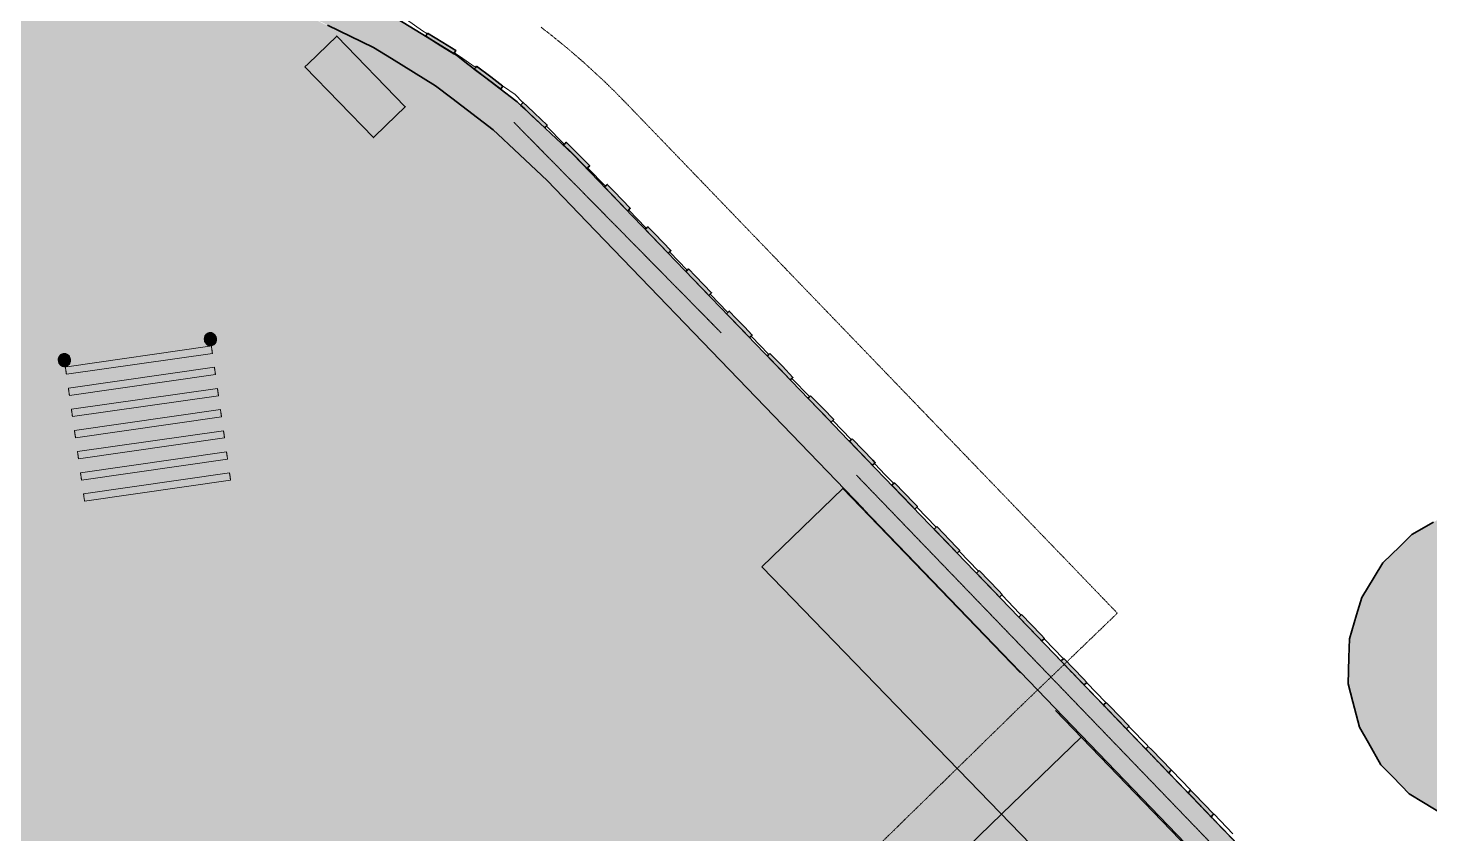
# Model space of a CAD drawing. Header units: millimetres. Extents: x -31757 to 121236, y -27283 to 63658.
# Drawn here: x 54641 to 60344, y 52191 to 55469 of the extents above; entities that cross this region are included whole.
import ezdxf

# ---------------------------------------------------------------- set-up
doc = ezdxf.new("R2010")
doc.units = ezdxf.units.MM
for name, pattern in [('DASHDOT', [3.556, 2.54, -0.508, 0, -0.508]), ('DASHED', [1.524, 1.27, -0.254]), ('PHANTOM', [6.35, 3.175, -0.635, 0.635, -0.635, 0.635, -0.635])]:
    doc.linetypes.add(name, pattern=pattern)
for name, color, linetype, lineweight in [('01_切断（構造・壁）', 7, 'Continuous', 35), ('02_切断（家具）', 8, 'Continuous', 18), ('06_部屋の色', 8, 'Continuous', 0), ('10_見えがかり', 7, 'Continuous', 13), ('11_見えがかり（家具）', 8, 'Continuous', 9), ('13_見えがかり（窓台・隠れた窓）', 7, 'DASHED', 9), ('20_上部（屋根の外形・梁）', 8, 'PHANTOM', 9), ('40_通り芯', 1, 'DASHDOT', 9), ('50_寸法', 3, 'Continuous', 9)]:
    doc.layers.add(name, color=color, linetype=linetype, lineweight=lineweight)

msp = doc.modelspace()

# ---------------------------------------------------------------- hatches: boundary and pattern name
at = {"layer": '01_切断（構造・壁）'}
for points in [[(56497.7, 55271.1), (56626.1, 55172.7), (56630.8, 55169.1), (56657.2, 55144.4), (56789.2, 55020.4), (56857.9, 54955.9), (57313, 54483.3), (57890, 53884.2), (57918.9, 53854.1), (57977.6, 53793.2), (58347.5, 53409.2), (59709.4, 51994.9), (59778.2, 51923.5), (59993.6, 51699.9), (60202.8, 51482.7), (60203.5, 51481.9), (60203.9, 51481.5), (60252.5, 51431.1), (60252.5, 51431.1), (60252.5, 51431.1), (60257.5, 51425.8), (60318.3, 51362.7), (60382.1, 51296.5), (60382.1, 51296.5), (60389.2, 51289.1), (61245.6, 52101.8), (61800.3, 52628.2), (61999.7, 52817.4), (62486.5, 53279.4), (62568.9, 53357.6), (62635.9, 53419.4), (62652.3, 53434.5), (63662, 54365), (63904.5, 54588.4), (63906.9, 54590.7), (63910.4, 54593.9), (64509.2, 55145.8), (64778.6, 55394.1), (64818.6, 55350.7), (64880.3, 55283.8), (64493, 54926.8), (64012.4, 54483.9), (64006.3, 54478.3), (64006.3, 54478.3), (64006.3, 54478.3), (62754.2, 53324.4), (62737.9, 53309.4), (62671.4, 53248.1), (62635.2, 53213.8), (62589.6, 53170.4), (61903.4, 52519.3), (61547.3, 52181.3), (61349.1, 51993.2), (60493.2, 51181), (59913.2, 50614.1), (59649.3, 50356.3), (59498.3, 50208.7), (58345.5, 49082.2), (58230.7, 48966.6), (58157.7, 48893.2), (58107.1, 48842.3), (58063.8, 48798.7), (58056.3, 48806.1), (57992.9, 48869.2), (57957.4, 48904.4), (58051.5, 48999.2), (58150.4, 49098.7), (58239.9, 49188.7), (59478.9, 50399.5), (59544.6, 50463.7), (60281.9, 51184.2), (60149.6, 51321.6), (60001.8, 51475.1), (59901.1, 51579.6), (59840.8, 51521), (59828.8, 51509.3), (59792.5, 51474.1), (59718.1, 51551.2), (59688.3, 51582), (59719.4, 51612.2), (59774.1, 51665.4), (59778.8, 51669.9), (59797.1, 51687.7), (59563.2, 51930.5), (59562.8, 51930.9), (58038.3, 53514), (58036.5, 53515.8), (57312.9, 54267.2), (57205.8, 54378.4), (56914.6, 54680.8), (56752.4, 54849.1), (56618.5, 54974.9), (56552.3, 55037), (56533.6, 55054.6), (56365.3, 55183.5), (56298.3, 55234.8), (56120.1, 55344.8), (56046.1, 55390.4), (55859.9, 55481), (55831.1, 55495), (55779.6, 55520), (55587.1, 55590.7), (55540.1, 55608), (55501.4, 55622.2), (55304.4, 55672.8), (55214.3, 55695.9), (55071.9, 55717.5), (55014.5, 55726.3), (54991.9, 55729.7), (54921.4, 55740.4), (54717.6, 55750.7), (54707.1, 55751.3), (54664.4, 55753.4), (54646.7, 55754.3), (54621.6, 55755.6), (54528.8, 55755.6), (54489.6, 55755.6), (54464.2, 55755.6), (54449.4, 55755.6), (53615.7, 55755.7), (53595.1, 55755.7), (52480.2, 55755.9), (52403.6, 55755.9), (52231.9, 55755.9), (52089.9, 55755.9), (51416.2, 55756), (51416.2, 55756), (51416.2, 55756), (51416.4, 55906), (53020.9, 55905.8), (53596.4, 55905.7), (54269.5, 55905.6), (54450.7, 55905.6), (54453.1, 55905.6), (54491.5, 55905.6), (54583.8, 55905.6), (54625.4, 55905.6), (54626.3, 55905.5), (54626.3, 55905.5), (54765.2, 55898.5), (54768.9, 55898.3), (54884.7, 55892.5), (54936.4, 55889.9), (55078.6, 55868.3), (55142.5, 55858.5), (55244.4, 55843.1), (55378.6, 55808.6), (55383.6, 55807.3), (55395.3, 55804.3), (55546, 55765.6), (55628.9, 55735.1), (55681, 55716), (55834.5, 55659.6), (55838.4, 55658.2), (55838.4, 55658.2), (55838.4, 55658.2), (55846, 55654.5), (55967.7, 55595.4), (56075.3, 55543), (56118.5, 55522), (56240.8, 55446.5), (56383.5, 55358.5), (56430.7, 55322.3)], [(55767.7, 55311.5), (55780.5, 55323.9), (55897.1, 55436.7), (56175.3, 55149), (56097.8, 55074.1), (56045.9, 55023.9)], [(56266.6, 55448.2), (56328.5, 55410.1), (56381.5, 55377.3), (56377.9, 55371.4), (56373.6, 55364.6), (56320.6, 55397.3), (56258.8, 55435.5), (56262.4, 55441.4)], [(56465.7, 55314.4), (56523.4, 55270.2), (56572.9, 55232.4), (56568.7, 55226.9), (56563.8, 55220.5), (56514.3, 55258.3), (56456.6, 55302.5), (56460.8, 55308)], [(56701.4, 55123.4), (56753.5, 55074.5), (56746.3, 55066.9), (56743.2, 55063.6), (56691.1, 55112.5), (56661.4, 55140.4), (56644.8, 55156), (56649.5, 55161), (56655.1, 55166.9), (56671.6, 55151.4)], [(56859.4, 54975.6), (56926, 54909.1), (56918.6, 54901.7), (56915.4, 54898.5), (56848.8, 54965), (56819.9, 54993.8), (56827.3, 55001.2), (56830.5, 55004.4)], [(57025.3, 54803.7), (57090.6, 54735.9), (57083.1, 54728.6), (57079.8, 54725.5), (57014.5, 54793.3), (56986.1, 54822.7), (56993.7, 54830), (56997, 54833.1)], [(57190.8, 54631.8), (57256.1, 54564), (57248.6, 54556.7), (57245.3, 54553.6), (57180, 54621.4), (57151.7, 54650.8), (57159.2, 54658.1), (57162.5, 54661.2)], [(57356.4, 54460), (57421.7, 54392.2), (57414.2, 54385), (57411, 54381.8), (57345.6, 54449.6), (57317.2, 54479), (57324.8, 54486.2), (57328, 54489.4)], [(57555.3, 54253.5), (57587.2, 54220.3), (57582.3, 54215.5), (57576.4, 54209.9), (57544.5, 54243.1), (57530.3, 54257.8), (57511.1, 54277.8), (57482.8, 54307.2), (57490.3, 54314.4), (57493.6, 54317.6), (57521.9, 54288.2), (57541.1, 54268.2)], [(57659.1, 54145.7), (57709.5, 54093.3), (57752.8, 54048.4), (57747.8, 54043.6), (57742, 54038), (57698.7, 54082.9), (57648.3, 54135.3), (57653.3, 54140.1)], [(57824.6, 53973.8), (57875.1, 53921.4), (57918.3, 53876.6), (57913.3, 53871.8), (57907.5, 53866.2), (57864.2, 53911), (57813.8, 53963.4), (57818.8, 53968.2)], [(57993.4, 53798.5), (58036.7, 53753.6), (58077.7, 53711), (58087.1, 53701.3), (58085.5, 53699.7), (58076.3, 53690.9), (58066.9, 53700.6), (58025.9, 53743.2), (57982.6, 53788.1), (57987.6, 53792.9)], [(58165.6, 53619.8), (58245.5, 53536.8), (58259.2, 53522.5), (58257.6, 53521), (58248.4, 53512.1), (58234.7, 53526.4), (58154.7, 53609.4), (58156.3, 53610.9)], [(61032.6, 53436.4), (61091.2, 53400.5), (61158.1, 53332.3), (61206.3, 53283.2), (61257.2, 53194.3), (61293.8, 53130.3), (61320.2, 53027.4), (61339.1, 52953.3), (61336.6, 52847), (61334.8, 52770.6), (61305.2, 52672.5), (61283.9, 52602), (61234, 52520.4), (61198.2, 52461.8), (61130, 52394.9), (61080.9, 52346.7), (60992, 52295.8), (60928, 52259.2), (60825, 52232.8), (60751, 52213.9), (60644.7, 52216.4), (60568.3, 52218.2), (60470.2, 52247.8), (60399.6, 52269.1), (60318.1, 52319), (60259.4, 52354.8), (60192.5, 52423.1), (60144.4, 52472.1), (60093.5, 52561.1), (60056.9, 52625), (60030.5, 52728), (60011.5, 52802), (60014.1, 52908.3), (60015.9, 52984.7), (60045.5, 53082.8), (60066.8, 53153.4), (60116.6, 53234.9), (60152.5, 53293.6), (60220.7, 53360.5), (60269.8, 53408.6), (60358.7, 53459.5), (60422.7, 53496.1), (60525.7, 53522.5), (60599.7, 53541.5), (60706, 53538.9), (60782.4, 53537.1), (60880.5, 53507.5), (60951.1, 53486.2), (61032.6, 53436.4)], [(58337.7, 53441.1), (58417.6, 53358), (58431.3, 53343.8), (58429.7, 53342.3), (58420.5, 53333.4), (58406.8, 53347.6), (58326.9, 53430.7), (58328.4, 53432.2)], [(58509.8, 53262.3), (58589.7, 53179.3), (58603.4, 53165.1), (58601.8, 53163.6), (58592.6, 53154.7), (58578.9, 53168.9), (58499, 53251.9), (58500.5, 53253.5)], [(58681.9, 53083.6), (58761.8, 53000.6), (58775.5, 52986.4), (58773.9, 52984.8), (58764.7, 52976), (58751, 52990.2), (58671.1, 53073.2), (58672.7, 53074.7)], [(58854, 52904.9), (58933.9, 52821.9), (58947.6, 52807.6), (58946.1, 52806.1), (58936.8, 52797.2), (58923.1, 52811.5), (58843.2, 52894.5), (58844.8, 52896)], [(59026.1, 52726.2), (59039.8, 52711.9), (59119.7, 52628.9), (59118.2, 52627.4), (59108.9, 52618.5), (59029, 52701.5), (59015.3, 52715.8), (59016.9, 52717.3)], [(59198.2, 52547.4), (59211.9, 52533.2), (59291.9, 52450.2), (59290.3, 52448.7), (59281, 52439.8), (59201.1, 52522.8), (59187.4, 52537), (59189, 52538.6)], [(59370.3, 52368.7), (59384, 52354.5), (59464, 52271.5), (59462.4, 52270), (59453.2, 52261.1), (59373.2, 52344.1), (59359.5, 52358.3), (59361.1, 52359.8)]]:
    msp.add_hatch(color=7, dxfattribs=at).paths.add_polyline_path(points)
at = {"layer": '02_切断（家具）'}
for points in [[(55369.3, 54181.2), (55368.7, 54181.7), (55366.9, 54183.2), (55366.4, 54183.8), (55364.7, 54185.6), (55364.2, 54186.3), (55362.7, 54188.3), (55362.3, 54189), (55361, 54191.3), (55360.7, 54192.2), (55359.6, 54194.7), (55359.4, 54195.6), (55358.6, 54198.3), (55358.5, 54199.2), (55358.1, 54202), (55358.1, 54202.9), (55358.1, 54205.7), (55358.2, 54206.6), (55358.5, 54209.4), (55358.7, 54210.3), (55359.4, 54212.9), (55359.7, 54213.7), (55360.6, 54216.2), (55361, 54216.9), (55362.2, 54219.1), (55362.6, 54219.7), (55364, 54221.7), (55364.5, 54222.2), (55366.1, 54224), (55366.7, 54224.5), (55368.5, 54226.1), (55369.2, 54226.5), (55371.3, 54227.9), (55372, 54228.2), (55374.3, 54229.3), (55375.1, 54229.5), (55377.6, 54230.3), (55378.4, 54230.4), (55381, 54230.8), (55381.9, 54230.7), (55384.5, 54230.7), (55385.3, 54230.6), (55387.8, 54230.2), (55388.6, 54229.9), (55391.1, 54229.2), (55391.8, 54228.8), (55394.1, 54227.7), (55394.8, 54227.3), (55396.8, 54226), (55397.4, 54225.5), (55399.3, 54223.9), (55399.8, 54223.4), (55401.4, 54221.6), (55401.9, 54220.9), (55403.4, 54218.9), (55403.9, 54218.1), (55405.2, 54215.8), (55405.5, 54215), (55406.5, 54212.5), (55406.8, 54211.6), (55407.5, 54208.9), (55407.7, 54208), (55408, 54205.2), (55408.1, 54204.2), (55408.1, 54201.4), (55408, 54200.5), (55407.7, 54197.8), (55407.5, 54196.9), (55406.8, 54194.3), (55406.5, 54193.4), (55405.6, 54191), (55405.2, 54190.3), (55404, 54188.1), (55403.6, 54187.4), (55402.2, 54185.5), (55401.7, 54184.9), (55400.1, 54183.2), (55399.5, 54182.7), (55397.7, 54181.1), (55397, 54180.6), (55394.9, 54179.3), (55394.1, 54178.9), (55391.9, 54177.9), (55391, 54177.6), (55388.6, 54176.9), (55387.7, 54176.8), (55385.2, 54176.4), (55384.3, 54176.4), (55381.7, 54176.5), (55380.9, 54176.6), (55378.3, 54177), (55377.5, 54177.3), (55375.1, 54178), (55374.3, 54178.4), (55372.1, 54179.4), (55371.4, 54179.9), (55369.3, 54181.2)], [(54814.1, 54120.3), (54814.1, 54119.3), (54814.1, 54116.5), (54814, 54115.6), (54813.7, 54112.8), (54813.5, 54112), (54812.9, 54109.3), (54812.5, 54108.5), (54811.6, 54106.1), (54811.2, 54105.3), (54810.1, 54103.2), (54809.6, 54102.5), (54808.2, 54100.6), (54807.7, 54100), (54806.2, 54098.3), (54805.5, 54097.7), (54803.7, 54096.2), (54803, 54095.7), (54800.9, 54094.4), (54800.2, 54094), (54797.9, 54092.9), (54797.1, 54092.7), (54794.6, 54092), (54793.7, 54091.8), (54791.2, 54091.5), (54790.3, 54091.5), (54787.8, 54091.5), (54786.9, 54091.7), (54784.4, 54092.1), (54783.5, 54092.3), (54781.1, 54093.1), (54780.4, 54093.4), (54778.1, 54094.5), (54777.4, 54095), (54775.4, 54096.3), (54774.8, 54096.8), (54772.9, 54098.3), (54772.4, 54098.9), (54770.8, 54100.6), (54770.3, 54101.3), (54768.8, 54103.3), (54768.3, 54104.1), (54767, 54106.4), (54767, 54106.4), (54766.7, 54107.2), (54765.7, 54109.8), (54765.4, 54110.7), (54764.7, 54113.3), (54764.6, 54114.3), (54764.2, 54117.1), (54764.2, 54118), (54764.1, 54120.8), (54764.2, 54121.7), (54764.5, 54124.5), (54764.8, 54125.3), (54765.4, 54128), (54765.7, 54128.8), (54766.6, 54131.2), (54767, 54131.9), (54768.2, 54134.2), (54768.6, 54134.8), (54770, 54136.7), (54770.5, 54137.3), (54772.1, 54139), (54772.7, 54139.6), (54774.5, 54141.1), (54775.2, 54141.6), (54777.3, 54142.9), (54778.1, 54143.3), (54780.4, 54144.4), (54781.2, 54144.6), (54783.6, 54145.3), (54784.5, 54145.5), (54787, 54145.8), (54787.9, 54145.8), (54790.5, 54145.8), (54791.3, 54145.6), (54793.9, 54145.2), (54794.7, 54145), (54797.1, 54144.2), (54797.9, 54143.9), (54800.2, 54142.8), (54800.8, 54142.4), (54802.9, 54141), (54803.5, 54140.5), (54805.3, 54139), (54805.8, 54138.4), (54807.5, 54136.7), (54808, 54136), (54809.5, 54134), (54809.9, 54133.2), (54811.2, 54130.9), (54811.6, 54130.1), (54812.6, 54127.6), (54812.8, 54126.7), (54813.6, 54124), (54813.7, 54123), (54814.1, 54120.3)]]:
    msp.add_hatch(color=8, dxfattribs=at).paths.add_polyline_path(points)
at = {"layer": '06_部屋の色', "true_color": 0xf6e3a4}
h = msp.add_hatch(color=8, dxfattribs=at)
h.paths.add_polyline_path([(37121.8, 42081.2), (37460.6, 42484.9), (37800.4, 42887.9), (36072.4, 44348.7), (39234.8, 48988.5), (39431.2, 49276.7), (39322.7, 49373.6), (39316.9, 49378.8), (39496.9, 49642.9), (39611.1, 49540.6), (39795.6, 49811.2), (39687.3, 49908.5), (39681.5, 49913.7), (39861.6, 50178), (39975.6, 50075.3), (40009.7, 50125.4), (40040.8, 50171), (41255.9, 51953.7), (41148.6, 52052.4), (41142.8, 52057.7), (41323.5, 52322.9), (41429.2, 52225.4), (41436.5, 52218.7), (41621.7, 52490.5), (41514.7, 52589.5), (41508.9, 52594.8), (41689.8, 52860.2), (41802.5, 52755.7), (41822.1, 52784.5), (42460.9, 53721.7), (42489.9, 53764.2), (42585.7, 53895.5), (42599.7, 53914.6), (42604.4, 53920.3), (42708.9, 54045.6), (42719.4, 54058.2), (42787.8, 54136.5), (42789.9, 54138.9), (42851.9, 54248.7), (42853.6, 54251.8), (42853.6, 54251.9), (42855.9, 54255.5), (43006.4, 54494.7), (43009, 54498), (43179.6, 54718.9), (43182.4, 54721.9), (43373.5, 54925.4), (43376.6, 54928.2), (43586.3, 55112.4), (43589.7, 55114.8), (43816, 55278.1), (43817.8, 55279.1), (44024.5, 55399.8), (44060.7, 55420.9), (44277.9, 55521.2), (44317.9, 55539.6), (44543.7, 55618.6), (44585.3, 55633.1), (44817.7, 55690), (44860.4, 55700.5), (45097.2, 55734.8), (45139.9, 55741), (45140.7, 55741.1), (45144.9, 55741.3), (45427.3, 55754.9), (45483, 55754.9), (47818.2, 55754.5), (47818.4, 55903), (47818.4, 55906.5), (51414.4, 55906), (51414.2, 55759.5), (51414.2, 55754), (51454.3, 55754), (51465.9, 55754), (54573.7, 55753.6), (54613.5, 55753.6), (54615.4, 55753.6), (54621.5, 55753.6), (54623.5, 55753.5), (54625.5, 55753.4), (54626, 55753.3), (54921.2, 55738.5), (54925.4, 55737.8), (55213.9, 55693.9), (55218.1, 55692.9), (55500.8, 55620.2), (55504.7, 55618.8), (55778.8, 55518.2), (55782.5, 55516.4), (56045.2, 55388.7), (56048.5, 55386.6), (56297.2, 55233.1), (56300.2, 55230.8), (56532.3, 55053.1), (56533.1, 55052.3), (56744.8, 54853.6), (56751, 54847.7), (56772.1, 54825.8), (56777.2, 54820.5), (56821.3, 54774.8), (56991.9, 54597.6), (59427.7, 52068.4), (59746.8, 51737.1), (59781.4, 51701.1), (59794.3, 51687.7), (59792.1, 51685.6), (59685.5, 51582.1), (59787.6, 51476.3), (59791.1, 51472.7), (59705, 51389), (59196, 50899.2), (59143.7, 50847.7), (59044.4, 50949.6), (59037.6, 50956.5), (59034, 50953), (59033.8, 50952.8), (59033.1, 50952.1), (59029.9, 50949), (58743.2, 50666.6), (58401.6, 50334.7), (58400.1, 50333.3), (58394.2, 50327.5), (57903.5, 49839.6), (57892.9, 49829), (57459.3, 49402), (57563.5, 49297.4), (57566.6, 49294.3), (57502.7, 49231.4), (57154, 48880), (56803.1, 48530.9), (56319, 48038.3), (56153.9, 47871.8), (56045.6, 47978.5), (55701.8, 47631.8), (55695.6, 47625.4), (55514.2, 47438.2), (55619.3, 47335.4), (55622.9, 47331.9), (55470.9, 47175.2), (55131.2, 46829.4), (54643.1, 46321.1), (54162.4, 45825.1), (53814.8, 45458.4), (53742.7, 45383.3), (53637.7, 45483.3), (53632.6, 45488.1), (53421.1, 45267.7), (53527.7, 45166.4), (53531.3, 45163), (53479.2, 45108.7), (52996.9, 44594.7), (52522.1, 44093.2), (52295.7, 43848.7), (52189.7, 43947.7), (52184.5, 43952.5), (52071.6, 43830.4), (52067.7, 43826.3), (51742.6, 43479.6), (51737.9, 43474.5), (51735.6, 43472.1), (51731.2, 43467.3), (51729.8, 43465.8), (51272.8, 42967.2), (51268.6, 42962.6), (50788.3, 42443.3), (50777.9, 42432.1), (50470.8, 42092.4), (50464.2, 42085.1), (50122.7, 41712.2), (49662.4, 41198.3), (49653.5, 41188.4), (49653.4, 41188.2), (49652.4, 41187.1), (49194.4, 40680.5), (49188.9, 40674.4), (48872.2, 40316), (48867.4, 40310.6), (48534.9, 39939.1), (48530, 39933.5), (48072.9, 39411.1), (48066.1, 39403.3), (47608.6, 38885.3), (47437.2, 38686.8), (47550, 38588.5), (47551.8, 38587), (47406.2, 38418.2), (47073.7, 38037.8), (46615.8, 37502), (46164.6, 36979.1), (45852.2, 36608.5), (45590.5, 36302.3), (44600.9, 37138.8), (44291.6, 37400.2), (44789.6, 37987.1), (45302.9, 38587.4), (45805.3, 39170.5), (46309.8, 39751.7), (43444.8, 42248), (42931, 41656.2), (42419.5, 41062.4), (41910.1, 40466.8), (41389.8, 39853.7), (41349.7, 39806.3), (43641.2, 37870.2), (43189.5, 37333.6), (42700.5, 36748.6), (42375.7, 36357.7), (41893.4, 35773.6), (41891, 35772), (41887.6, 35772.2), (35947.6, 40658.3), (35945.8, 40661.7), (35947, 40665.4), (36615.4, 41474)])
h.paths.add_polyline_path([(52361.6, 48399.8), (52291.4, 48477.5), (52216.2, 48550.4), (52136.5, 48618.2), (52052.4, 48680.7), (51964.5, 48737.5), (51873, 48788.5), (51778.4, 48833.3), (51681.1, 48871.9), (51581.5, 48904.1), (51479.9, 48929.6), (51376.9, 48948.5), (51272.9, 48960.5), (51168.3, 48965.8), (51063.6, 48964.2), (50959.3, 48955.8), (50855.7, 48940.5), (50753.4, 48918.5), (50652.7, 48889.9), (50554, 48854.7), (50457.9, 48813.2), (50364.7, 48765.4), (50274.8, 48711.7), (50188.7, 48652.2), (50106.6, 48587.2), (50029, 48517), (49956.1, 48441.8), (49888.3, 48362.1), (49825.8, 48278), (49769, 48190.1), (49718, 48098.7), (49673.1, 48004), (49634.5, 47906.7), (49602.4, 47807.1), (49576.8, 47705.5), (49558, 47602.6), (49545.9, 47498.5), (49540.7, 47393.9), (49542.3, 47289.3), (49550.7, 47184.9), (49566, 47081.3), (49588, 46978.9), (49616.6, 46878.3), (49651.8, 46779.6), (49693.3, 46683.5), (49741, 46590.4), (49794.7, 46500.5), (49854.2, 46414.3), (49919.2, 46332.3), (49989.5, 46254.6), (50064.6, 46181.7), (50144.4, 46113.9), (50228.4, 46051.4), (50316.4, 45994.6), (50407.8, 45943.6), (50502.4, 45898.7), (50599.7, 45860.2), (50699.4, 45828), (50801, 45802.5), (50903.9, 45783.6), (51007.9, 45771.5), (51112.5, 45766.3), (51217.2, 45767.9), (51321.5, 45776.3), (51425.1, 45791.6), (51527.5, 45813.6), (51628.2, 45842.2), (51726.8, 45877.4), (51822.9, 45918.9), (51916.1, 45966.6), (52006, 46020.4), (52092.1, 46079.9), (52174.2, 46144.9), (52251.9, 46215.1), (52324.8, 46290.2), (52392.6, 46370), (52455.1, 46454.1), (52511.9, 46542), (52562.8, 46633.4), (52607.7, 46728.1), (52646.3, 46825.4), (52678.4, 46925), (52704, 47026.6), (52722.8, 47129.5), (52734.9, 47233.5), (52740.2, 47338.1), (52738.6, 47442.8), (52730.1, 47547.1), (52714.9, 47650.8), (52692.9, 47753.1), (52664.3, 47853.8), (52629.1, 47952.5), (52587.5, 48048.6), (52539.8, 48141.7), (52486.1, 48231.6), (52426.6, 48317.8)], flags=0)
at = {"layer": '50_寸法'}
msp.add_hatch(color=7, dxfattribs=at).paths.add_polyline_path([(58960, 52556.7), (58953.8, 52550.3), (58946.6, 52545.3), (58938.5, 52541.8), (58929.9, 52540), (58921, 52539.8), (58912.4, 52541.4), (58904.2, 52544.7), (58896.7, 52549.5), (58890.4, 52555.6), (58885.4, 52562.9), (58881.9, 52571), (58880, 52579.6), (58879.9, 52588.4), (58881.5, 52597.1), (58884.8, 52605.3), (58889.5, 52612.7), (58895.7, 52619), (58902.9, 52624), (58911, 52627.5), (58919.7, 52629.4), (58928.5, 52629.5), (58937.2, 52627.9), (58945.4, 52624.7), (58952.8, 52619.9), (58959.1, 52613.8), (58964.1, 52606.5), (58967.6, 52598.4), (58969.5, 52589.8), (58969.6, 52581), (58968, 52572.3), (58964.8, 52564.1)])

# ---------------------------------------------------------------- linework, layer by layer
at = {"layer": '01_切断（構造・壁）'}
for points in [[(56118.5, 55522), (56240.8, 55446.5), (56383.5, 55358.5), (56430.7, 55322.3), (56497.7, 55271.1)], [(55767.7, 55311.5), (55780.5, 55323.9), (55897.1, 55436.7), (56175.3, 55149), (56097.8, 55074.1), (56045.9, 55023.9), (55767.7, 55311.5)], [(59562.8, 51930.9), (58038.3, 53514), (58036.5, 53515.8), (57312.9, 54267.2), (57205.8, 54378.4), (56914.6, 54680.8), (56752.4, 54849.1), (56618.5, 54974.9), (56552.3, 55037), (56533.6, 55054.6), (56365.3, 55183.5), (56298.3, 55234.8), (56120.1, 55344.8), (56046.1, 55390.4), (55859.9, 55481)], [(56266.6, 55448.2), (56328.5, 55410.1), (56381.5, 55377.3), (56377.9, 55371.4), (56373.6, 55364.6), (56320.6, 55397.3), (56258.8, 55435.5), (56262.4, 55441.4), (56266.6, 55448.2)], [(56465.7, 55314.4), (56523.4, 55270.2), (56572.9, 55232.4), (56568.7, 55226.9), (56563.8, 55220.5), (56514.3, 55258.3), (56456.6, 55302.5), (56460.8, 55308), (56465.7, 55314.4)], [(56497.7, 55271.1), (56626.1, 55172.7), (56630.8, 55169.1), (56657.2, 55144.4), (56789.2, 55020.4), (56857.9, 54955.9), (57313, 54483.3), (57890, 53884.2), (57918.9, 53854.1), (57977.6, 53793.2), (58347.5, 53409.2), (59709.4, 51994.9), (59778.2, 51923.5), (59993.6, 51699.9), (60202.8, 51482.7), (60203.5, 51481.9), (60203.9, 51481.5), (60252.5, 51431.1), (60252.5, 51431.1), (60252.5, 51431.1), (60257.5, 51425.8), (60318.3, 51362.7), (60382.1, 51296.5)], [(56701.4, 55123.4), (56753.5, 55074.5), (56746.3, 55066.9), (56743.2, 55063.6), (56691.1, 55112.5), (56661.4, 55140.4), (56644.8, 55156), (56649.5, 55161), (56655.1, 55166.9), (56671.6, 55151.4), (56701.4, 55123.4)], [(56859.4, 54975.6), (56926, 54909.1), (56918.6, 54901.7), (56915.4, 54898.5), (56848.8, 54965), (56819.9, 54993.8), (56827.3, 55001.2), (56830.5, 55004.4), (56859.4, 54975.6)], [(57025.3, 54803.7), (57090.6, 54735.9), (57083.1, 54728.6), (57079.8, 54725.5), (57014.5, 54793.3), (56986.1, 54822.7), (56993.7, 54830), (56997, 54833.1), (57025.3, 54803.7)], [(57190.8, 54631.8), (57256.1, 54564), (57248.6, 54556.7), (57245.3, 54553.6), (57180, 54621.4), (57151.7, 54650.8), (57159.2, 54658.1), (57162.5, 54661.2), (57190.8, 54631.8)], [(57356.4, 54460), (57421.7, 54392.2), (57414.2, 54385), (57411, 54381.8), (57345.6, 54449.6), (57317.2, 54479), (57324.8, 54486.2), (57328, 54489.4), (57356.4, 54460)], [(57555.3, 54253.5), (57587.2, 54220.3), (57582.3, 54215.5), (57576.4, 54209.9), (57544.5, 54243.1), (57530.3, 54257.8), (57511.1, 54277.8), (57482.8, 54307.2), (57490.3, 54314.4), (57493.6, 54317.6), (57521.9, 54288.2), (57541.1, 54268.2), (57555.3, 54253.5)], [(57659.1, 54145.7), (57709.5, 54093.3), (57752.8, 54048.4), (57747.8, 54043.6), (57742, 54038), (57698.7, 54082.9), (57648.3, 54135.3), (57653.3, 54140.1), (57659.1, 54145.7)], [(57824.6, 53973.8), (57875.1, 53921.4), (57918.3, 53876.6), (57913.3, 53871.8), (57907.5, 53866.2), (57864.2, 53911), (57813.8, 53963.4), (57818.8, 53968.2), (57824.6, 53973.8)], [(57993.4, 53798.5), (58036.7, 53753.6), (58077.7, 53711), (58087.1, 53701.3), (58085.5, 53699.7), (58076.3, 53690.9), (58066.9, 53700.6), (58025.9, 53743.2), (57982.6, 53788.1), (57987.6, 53792.9), (57993.4, 53798.5)], [(58165.6, 53619.8), (58245.5, 53536.8), (58259.2, 53522.5), (58257.6, 53521), (58248.4, 53512.1), (58234.7, 53526.4), (58154.7, 53609.4), (58156.3, 53610.9), (58165.6, 53619.8)], [(58337.7, 53441.1), (58417.6, 53358), (58431.3, 53343.8), (58429.7, 53342.3), (58420.5, 53333.4), (58406.8, 53347.6), (58326.9, 53430.7), (58328.4, 53432.2), (58337.7, 53441.1)], [(60399.6, 52269.1), (60318.1, 52319), (60259.4, 52354.8), (60192.5, 52423.1), (60144.4, 52472.1), (60093.5, 52561.1), (60056.9, 52625), (60030.5, 52728), (60011.5, 52802), (60014.1, 52908.3), (60015.9, 52984.7), (60045.5, 53082.8), (60066.8, 53153.4), (60116.6, 53234.9), (60152.5, 53293.6), (60220.7, 53360.5), (60269.8, 53408.6), (60358.7, 53459.5)], [(58509.8, 53262.3), (58589.7, 53179.3), (58603.4, 53165.1), (58601.8, 53163.6), (58592.6, 53154.7), (58578.9, 53168.9), (58499, 53251.9), (58500.5, 53253.5), (58509.8, 53262.3)], [(58681.9, 53083.6), (58761.8, 53000.6), (58775.5, 52986.4), (58773.9, 52984.8), (58764.7, 52976), (58751, 52990.2), (58671.1, 53073.2), (58672.7, 53074.7), (58681.9, 53083.6)], [(58854, 52904.9), (58933.9, 52821.9), (58947.6, 52807.6), (58946.1, 52806.1), (58936.8, 52797.2), (58923.1, 52811.5), (58843.2, 52894.5), (58844.8, 52896), (58854, 52904.9)], [(59026.1, 52726.2), (59039.8, 52711.9), (59119.7, 52628.9), (59118.2, 52627.4), (59108.9, 52618.5), (59029, 52701.5), (59015.3, 52715.8), (59016.9, 52717.3), (59026.1, 52726.2)], [(59198.2, 52547.4), (59211.9, 52533.2), (59291.9, 52450.2), (59290.3, 52448.7), (59281, 52439.8), (59201.1, 52522.8), (59187.4, 52537), (59189, 52538.6), (59198.2, 52547.4)], [(59370.3, 52368.7), (59384, 52354.5), (59464, 52271.5), (59462.4, 52270), (59453.2, 52261.1), (59373.2, 52344.1), (59359.5, 52358.3), (59361.1, 52359.8), (59370.3, 52368.7)]]:
    msp.add_lwpolyline(points, dxfattribs=at)
at = {"layer": '02_切断（家具）'}
for points in [[(55369.3, 54181.2), (55368.7, 54181.7), (55366.9, 54183.2), (55366.4, 54183.8), (55364.7, 54185.6), (55364.2, 54186.3), (55362.7, 54188.3), (55362.3, 54189), (55361, 54191.3), (55360.7, 54192.2), (55359.6, 54194.7), (55359.4, 54195.6), (55358.6, 54198.3), (55358.5, 54199.2), (55358.1, 54202), (55358.1, 54202.9), (55358.1, 54205.7), (55358.2, 54206.6), (55358.5, 54209.4), (55358.7, 54210.3), (55359.4, 54212.9), (55359.7, 54213.7), (55360.6, 54216.2), (55361, 54216.9), (55362.2, 54219.1), (55362.6, 54219.7), (55364, 54221.7), (55364.5, 54222.2), (55366.1, 54224), (55366.7, 54224.5), (55368.5, 54226.1), (55369.2, 54226.5), (55371.3, 54227.9), (55372, 54228.2), (55374.3, 54229.3), (55375.1, 54229.5), (55377.6, 54230.3), (55378.4, 54230.4), (55381, 54230.8), (55381.9, 54230.7), (55384.5, 54230.7), (55385.3, 54230.6), (55387.8, 54230.2), (55388.6, 54229.9), (55391.1, 54229.2), (55391.8, 54228.8), (55394.1, 54227.7), (55394.8, 54227.3), (55396.8, 54226), (55397.4, 54225.5), (55399.3, 54223.9), (55399.8, 54223.4), (55401.4, 54221.6), (55401.9, 54220.9), (55403.4, 54218.9), (55403.9, 54218.1), (55405.2, 54215.8), (55405.5, 54215), (55406.5, 54212.5), (55406.8, 54211.6), (55407.5, 54208.9), (55407.7, 54208), (55408, 54205.2), (55408.1, 54204.2), (55408.1, 54201.4), (55408, 54200.5), (55407.7, 54197.8), (55407.5, 54196.9), (55406.8, 54194.3), (55406.5, 54193.4), (55405.6, 54191), (55405.2, 54190.3), (55404, 54188.1), (55403.6, 54187.4), (55402.2, 54185.5), (55401.7, 54184.9), (55400.1, 54183.2), (55399.5, 54182.7), (55397.7, 54181.1), (55397, 54180.6), (55394.9, 54179.3), (55394.1, 54178.9), (55391.9, 54177.9), (55391, 54177.6), (55388.6, 54176.9), (55387.7, 54176.8), (55385.2, 54176.4), (55384.3, 54176.4), (55381.7, 54176.5), (55380.9, 54176.6), (55378.3, 54177), (55377.5, 54177.3), (55375.1, 54178), (55374.3, 54178.4), (55372.1, 54179.4), (55371.4, 54179.9), (55369.3, 54181.2), (55369.3, 54181.2)], [(54814.1, 54120.3), (54814.1, 54119.3), (54814.1, 54116.5), (54814, 54115.6), (54813.7, 54112.8), (54813.5, 54112), (54812.9, 54109.3), (54812.5, 54108.5), (54811.6, 54106.1), (54811.2, 54105.3), (54810.1, 54103.2), (54809.6, 54102.5), (54808.2, 54100.6), (54807.7, 54100), (54806.2, 54098.3), (54805.5, 54097.7), (54803.7, 54096.2), (54803, 54095.7), (54800.9, 54094.4), (54800.2, 54094), (54797.9, 54092.9), (54797.1, 54092.7), (54794.6, 54092), (54793.7, 54091.8), (54791.2, 54091.5), (54790.3, 54091.5), (54787.8, 54091.5), (54786.9, 54091.7), (54784.4, 54092.1), (54783.5, 54092.3), (54781.1, 54093.1), (54780.4, 54093.4), (54778.1, 54094.5), (54777.4, 54095), (54775.4, 54096.3), (54774.8, 54096.8), (54772.9, 54098.3), (54772.4, 54098.9), (54770.8, 54100.6), (54770.3, 54101.3), (54768.8, 54103.3), (54768.3, 54104.1), (54767, 54106.4), (54767, 54106.4), (54766.7, 54107.2), (54765.7, 54109.8), (54765.4, 54110.7), (54764.7, 54113.3), (54764.6, 54114.3), (54764.2, 54117.1), (54764.2, 54118), (54764.1, 54120.8), (54764.2, 54121.7), (54764.5, 54124.5), (54764.8, 54125.3), (54765.4, 54128), (54765.7, 54128.8), (54766.6, 54131.2), (54767, 54131.9), (54768.2, 54134.2), (54768.6, 54134.8), (54770, 54136.7), (54770.5, 54137.3), (54772.1, 54139), (54772.7, 54139.6), (54774.5, 54141.1), (54775.2, 54141.6), (54777.3, 54142.9), (54778.1, 54143.3), (54780.4, 54144.4), (54781.2, 54144.6), (54783.6, 54145.3), (54784.5, 54145.5), (54787, 54145.8), (54787.9, 54145.8), (54790.5, 54145.8), (54791.3, 54145.6), (54793.9, 54145.2), (54794.7, 54145), (54797.1, 54144.2), (54797.9, 54143.9), (54800.2, 54142.8), (54800.8, 54142.4), (54802.9, 54141), (54803.5, 54140.5), (54805.3, 54139), (54805.8, 54138.4), (54807.5, 54136.7), (54808, 54136), (54809.5, 54134), (54809.9, 54133.2), (54811.2, 54130.9), (54811.6, 54130.1), (54812.6, 54127.6), (54812.8, 54126.7), (54813.6, 54124), (54813.7, 54123), (54814.1, 54120.3), (54814.1, 54120.3)]]:
    msp.add_lwpolyline(points, dxfattribs=at)
at = {"layer": '10_見えがかり'}
for points in [[(56263.2, 55446.4), (56245.8, 55458.4), (56180.3, 55503.4)], [(56460.3, 55310.6), (56396.7, 55354.4), (56377.8, 55367.4)], [(56653.2, 55167.9), (56623, 55198.5), (56574.8, 55231.7)], [(56820.9, 54997.7), (56750.9, 55068.8)], [(56988.5, 54827.7), (56918.5, 54898.7)], [(57154.9, 54656.8), (57085.6, 54728.3)], [(57321, 54485.4), (57251.7, 54556.9)], [(57487, 54314), (57417.7, 54385.5)], [(57653, 54142.6), (57583.7, 54214.1)], [(57819, 53971.2), (57749.7, 54042.7)], [(57988.4, 53796.4), (57915.7, 53871.3)], [(58161, 53618.2), (58127.8, 53652.4), (58085.1, 53696.5)], [(58333.6, 53439.9), (58257.7, 53518.3)], [(58506.3, 53261.7), (58430.3, 53340.1)], [(58678.9, 53083.5), (58674.3, 53088.3), (58603, 53161.9)], [(58851.5, 52905.3), (58775.6, 52983.7)], [(59024.2, 52727.1), (58948.2, 52805.5)], [(59196.8, 52548.9), (59120.9, 52627.2)], [(59369.5, 52370.6), (59293.5, 52449)], [(59542.5, 52192), (59465.9, 52271)]]:
    msp.add_lwpolyline(points, dxfattribs=at)
at = {"layer": '11_見えがかり（家具）'}
for points in [[(55387.1, 54175.2), (55387.2, 54175), (55387.3, 54174.4), (55387.4, 54173.5), (55387.5, 54172.4), (55387.7, 54171.1), (55388, 54169.5), (55388.2, 54167.8), (55388.5, 54166.1), (55388.6, 54164.7), (55389, 54162.4), (55389.2, 54160.6), (55389.5, 54158.8), (55389.8, 54157), (55389.8, 54156.5), (55390, 54155.1), (55390.2, 54153.8), (55390.3, 54153.3), (55390.5, 54151.6), (55390.7, 54150.1), (55390.9, 54148.7), (55391.1, 54147.6), (55391.2, 54146.8), (55391.3, 54146.2), (55391.3, 54145.8), (55391.4, 54145.7), (54797.4, 54060.8), (54797.4, 54060.9), (54797.3, 54061.3), (54797.3, 54061.8), (54797.2, 54062.4), (54797.1, 54062.7), (54797, 54063.8), (54796.8, 54065.2), (54796.6, 54066.7), (54796.3, 54068.4), (54796.3, 54068.8), (54796.1, 54070.2), (54795.8, 54072), (54795.5, 54073.9), (54795.3, 54075.7), (54795, 54077.4), (54795, 54077.5), (54794.8, 54079.3), (54794.6, 54080.5), (54794.2, 54082.9), (54794, 54084.6), (54793.8, 54086.2), (54793.6, 54087.5), (54793.4, 54088.6), (54793.3, 54089.5), (54793.2, 54090.1), (54793.2, 54090.3)], [(54799.1, 54091.4), (55381.1, 54174.6)], [(54805.5, 54004.4), (54805.4, 54004.5), (55399.4, 54089.4), (55399.4, 54089.3), (55399.5, 54089), (55399.6, 54088.4), (55399.7, 54087.5), (55399.8, 54086.4), (55400, 54085.1), (55400.3, 54083.5), (55400.5, 54081.9), (55400.6, 54081.2), (55400.7, 54080.1), (55401, 54078.2), (55401.3, 54076.4), (55401.5, 54074.6), (55401.8, 54072.8), (55402, 54071), (55402.3, 54069.1), (55402.5, 54068), (55402.6, 54067.3), (55402.8, 54065.6), (55403, 54064.1), (55403.2, 54063.2), (55403.4, 54061.6), (55403.4, 54061.2), (55403.6, 54060.2), (55403.6, 54059.8), (55403.7, 54059.7), (54809.7, 53974.8), (54809.7, 53974.9), (54809.6, 53975.3), (54809.5, 53975.9), (54809.5, 53976.3), (54809.5, 53976.3), (54809.4, 53976.7), (54809.3, 53977.8), (54809.3, 53977.8), (54809.1, 53979.2), (54808.9, 53980.7), (54808.6, 53982.4), (54808.5, 53983.1), (54808.4, 53984.2), (54808.1, 53986), (54807.8, 53987.9), (54807.6, 53989.7), (54807.3, 53991.4), (54807.1, 53993.3), (54806.8, 53995.1), (54806.6, 53996.3), (54806.5, 53996.9), (54806.3, 53998.6), (54806.1, 54000.2), (54805.9, 54001.5), (54805.7, 54002.6), (54805.6, 54003.5), (54805.5, 54004.1), (54805.5, 54004.4)], [(54817.8, 53918.4), (54817.7, 53918.5), (55411.7, 54003.4), (55411.7, 54003.3), (55411.8, 54003), (55411.9, 54002.4), (55412, 54001.5), (55412.1, 54000.4), (55412.3, 53999.1), (55412.5, 53997.5), (55412.8, 53995.9), (55413, 53994.1), (55413.2, 53993), (55413.3, 53992.2), (55413.6, 53990.4), (55413.8, 53988.6), (55414.1, 53986.8), (55414.3, 53985), (55414.6, 53983.1), (55414.9, 53981.3), (55415.1, 53979.6), (55415.3, 53978.1), (55415.5, 53976.7), (55415.7, 53975.6), (55415.8, 53975.1), (55415.9, 53974.2), (55415.9, 53974), (55415.9, 53973.9), (55416, 53973.7), (54822, 53888.8), (54822, 53888.9), (54822, 53889), (54821.9, 53889.2), (54821.8, 53890.3), (54821.7, 53890.7), (54821.6, 53891.8), (54821.4, 53893.2), (54821.2, 53894.7), (54820.9, 53896.4), (54820.7, 53898.2), (54820.4, 53900), (54820.1, 53901.9), (54819.9, 53903.7), (54819.6, 53905.4), (54819.4, 53907.3), (54819.1, 53909.1), (54818.8, 53910.9), (54818.6, 53912.6), (54818.4, 53914.2), (54818.2, 53915.5), (54818, 53916.6), (54817.9, 53917.5), (54817.8, 53918.1), (54817.8, 53918.4)], [(54830.2, 53831.5), (54830.1, 53832.1), (54830.1, 53832.4), (54830, 53832.5), (55424, 53917.4), (55424, 53917.3), (55424.1, 53917), (55424.2, 53916.4), (55424.3, 53915.5), (55424.4, 53914.4), (55424.6, 53913.1), (55424.8, 53911.6), (55425.1, 53909.9), (55425.2, 53908.8), (55425.3, 53908.1), (55425.5, 53907.1), (55425.6, 53906.2), (55425.9, 53904.4), (55426.1, 53902.6), (55426.4, 53900.8), (55426.6, 53899), (55426.7, 53898.7), (55426.9, 53897.1), (55427.2, 53895.3), (55427.4, 53893.6), (55427.6, 53892.1), (55427.8, 53890.8), (55428, 53889.6), (55428.1, 53888.8), (55428.2, 53888.2), (55428.2, 53887.9), (55428.2, 53887.7), (54834.3, 53802.8), (54834.3, 53802.9), (54834.2, 53803.3), (54834.1, 53803.9), (54834, 53804.7), (54834, 53804.7), (54833.9, 53805.8), (54833.7, 53807.2), (54833.4, 53808.7), (54833.2, 53810.4), (54832.9, 53812.2), (54832.7, 53814), (54832.4, 53815.9), (54832.2, 53817.7), (54831.9, 53819.5), (54831.6, 53821.3), (54831.5, 53822.2), (54831.4, 53823.1), (54831.3, 53823.9), (54831.1, 53824.9), (54830.9, 53826.6), (54830.7, 53828.2), (54830.5, 53829.5), (54830.3, 53830.6), (54830.2, 53831.5)], [(54842.4, 53746.4), (54842.3, 53746.5), (55436.3, 53831.4), (55436.3, 53831.3), (55436.4, 53831), (55436.4, 53830.4), (55436.6, 53829.6), (55436.7, 53828.4), (55436.9, 53827.1), (55437.1, 53825.6), (55437.4, 53823.9), (55437.6, 53822.1), (55437.9, 53820.2), (55438.2, 53818.4), (55438.4, 53816.6), (55438.6, 53815), (55438.7, 53814.9), (55438.7, 53814.8), (55438.9, 53813), (55439.2, 53811.1), (55439.3, 53810.5), (55439.5, 53809.3), (55439.7, 53807.6), (55439.9, 53806.1), (55440.1, 53804.8), (55440.3, 53803.6), (55440.4, 53803), (55440.5, 53802.2), (55440.5, 53801.9), (55440.5, 53801.7), (54846.6, 53716.8), (54846.6, 53716.9), (54846.5, 53717.2), (54846.4, 53718.3), (54846.3, 53718.7), (54846, 53721.2), (54845.7, 53722.7), (54845.5, 53724.4), (54845.3, 53725.7), (54845, 53728), (54844.7, 53729.9), (54844.5, 53731.7), (54844.2, 53733.5), (54843.9, 53735.3), (54843.7, 53737.1), (54843.4, 53738.9), (54843.2, 53740.6), (54843, 53742.2), (54842.8, 53743.5), (54842.6, 53744.6), (54842.5, 53745.5), (54842.4, 53746.1), (54842.4, 53746.4)], [(54854.8, 53659.5), (54854.7, 53660.1), (54854.7, 53660.4), (54854.6, 53660.5), (55448.6, 53745.5), (55448.6, 53745.3), (55448.7, 53745), (55448.7, 53744.4), (55448.9, 53743.6), (55449, 53742.4), (55449.2, 53741.1), (55449.4, 53739.6), (55449.7, 53737.9), (55449.9, 53736.1), (55450.1, 53734.7), (55450.2, 53734.4), (55450.5, 53732.4), (55450.7, 53730.6), (55451, 53728.8), (55451.2, 53727), (55451.5, 53725.1), (55451.8, 53723.3), (55452, 53721.6), (55452.2, 53720.1), (55452.3, 53719.3), (55452.6, 53717.6), (55452.7, 53717.1), (55452.7, 53716.8), (55452.8, 53716.2), (55452.8, 53715.9), (55452.8, 53715.8), (54858.9, 53630.8), (54858.9, 53630.9), (54858.8, 53631.3), (54858.7, 53631.9), (54858.7, 53632.1), (54858.6, 53632.7), (54858.5, 53633.6), (54858.5, 53633.8), (54858.3, 53635.2), (54858, 53636.7), (54857.9, 53637.4), (54857.8, 53638.4), (54857.7, 53639.3), (54857.5, 53640.2), (54857.3, 53642), (54857, 53643.9), (54856.8, 53645.7), (54856.5, 53647.5), (54856.2, 53649.3), (54856.1, 53650.5), (54855.8, 53652.5), (54855.7, 53652.9), (54855.5, 53654.6), (54855.3, 53656.2), (54855.1, 53657.5), (54854.9, 53658.6), (54854.8, 53659.5)], [(54866.9, 53574.4), (54866.9, 53574.5), (55460.9, 53659.5), (55460.9, 53659.3), (55461, 53659), (55461, 53658.4), (55461.2, 53657.6), (55461.3, 53656.4), (55461.5, 53655.1), (55461.7, 53653.6), (55462, 53651.9), (55462.2, 53650.1), (55462.4, 53649), (55462.5, 53648.2), (55462.8, 53646.4), (55463, 53644.6), (55463.3, 53642.8), (55463.5, 53641), (55463.6, 53640.6), (55463.8, 53639.1), (55464, 53637.9), (55464.1, 53637.3), (55464.3, 53635.6), (55464.5, 53634.1), (55464.7, 53632.8), (55464.9, 53631.7), (55465, 53630.8), (55465.1, 53630.2), (55465.1, 53629.9), (55465.1, 53629.8), (54871.2, 53544.8), (54871.2, 53544.9), (54871.1, 53545.3), (54871, 53545.9), (54870.9, 53546.7), (54870.8, 53547.8), (54870.6, 53549.2), (54870.3, 53550.7), (54870.1, 53552.4), (54869.8, 53554.2), (54869.8, 53554.3), (54869.6, 53556), (54869.3, 53557.9), (54868.8, 53561.5), (54868.5, 53563.3), (54868.3, 53565.1), (54868, 53566.9), (54867.8, 53568.6), (54867.6, 53570.2), (54867.4, 53571.5), (54867.2, 53572.6), (54867.1, 53573.5), (54867, 53574.1), (54866.9, 53574.4)], [(57625.8, 53277.9), (57955.2, 53596.3), (58678.8, 52846)], [(59551.2, 51940.1), (59410.3, 51803.9), (59318, 51899.4), (59188.6, 51774.2), (59280.9, 51678.9), (59226.1, 51625.9), (57625.8, 53277.9)]]:
    msp.add_lwpolyline(points, dxfattribs=at)
at = {"layer": '13_見えがかり（窓台・隠れた窓）'}
for points in [[(57460.1, 54230), (56617.9, 55085.4)], [(58011.2, 53650.3), (59606.7, 51993.6)]]:
    msp.add_lwpolyline(points, dxfattribs=at)
at = {"layer": '20_上部（屋根の外形・梁）'}
msp.add_lwpolyline([(56728.6, 55472.3), (56742.6, 55461.2), (56743, 55460.9), (56771.6, 55438.8), (56771.9, 55438.5), (56799.8, 55415.7), (56800.1, 55415.4), (56814.1, 55404.3), (56814.5, 55404), (56823.5, 55396.4), (56823.9, 55396), (56835.2, 55386.8), (56835.5, 55386.6), (56865.7, 55360.5), (56865.9, 55360.3), (56883.2, 55345.7), (56883.7, 55345.2), (56887.6, 55341.7), (56888.2, 55341.1), (56897.5, 55333.1), (56897.8, 55332.8), (56978.4, 55259), (56978.4, 55258.9), (56978.7, 55258.6), (56998.2, 55239.8), (57017.9, 55220.7), (57018.1, 55220.5), (57053.2, 55185.2), (57053.4, 55185), (57056.5, 55181.9), (57056.8, 55181.6), (57058.5, 55179.9), (57058.9, 55179.5), (57059, 55179.4), (57059.1, 55179.2), (57162.6, 55071.9), (57227.1, 55005), (57227.1, 55005), (57347, 54880.5), (57394.8, 54830.8), (57394.8, 54830.8), (57527.9, 54692.6), (57660.9, 54554.5), (57730.3, 54482.4), (57730.3, 54482.4), (57890.8, 54315.8), (57912.8, 54292.9), (57990.7, 54212), (58065.8, 54134.1), (58193.2, 54001.8), (58320.5, 53869.6), (58401.2, 53785.7), (58525.8, 53656.4), (58650.3, 53527.2), (58736.7, 53437.4), (58736.7, 53437.4), (58845.9, 53324), (58853.2, 53316.5), (59013.4, 53150), (59071.7, 53089.6), (59072.1, 53089), (59071.6, 53088.5), (58877, 52901.1), (58682, 52713.4), (58673.7, 52705.4), (58673.7, 52705.4), (58673.5, 52705.2), (56683.7, 50758.4)], dxfattribs=at)
at = {"layer": '40_通り芯'}
msp.add_lwpolyline([(72285.1, 38935.5), (58828.2, 52909.4)], dxfattribs=at)
at = {"layer": '50_寸法'}
for points in [[(59723.1, 51756.9), (58820.6, 52692.7)], [(55414.1, 49117.2), (55729.8, 49435.9), (56046.2, 49753.9), (56363.3, 50071.2), (56681.1, 50387.8), (56999.6, 50703.7), (57318.8, 51018.9), (57638.6, 51333.5), (57959.1, 51647.3), (58280.3, 51960.5), (58602.2, 52272.9), (58924.8, 52584.7)]]:
    msp.add_lwpolyline(points, dxfattribs=at)

doc.saveas('drawing.dxf')
